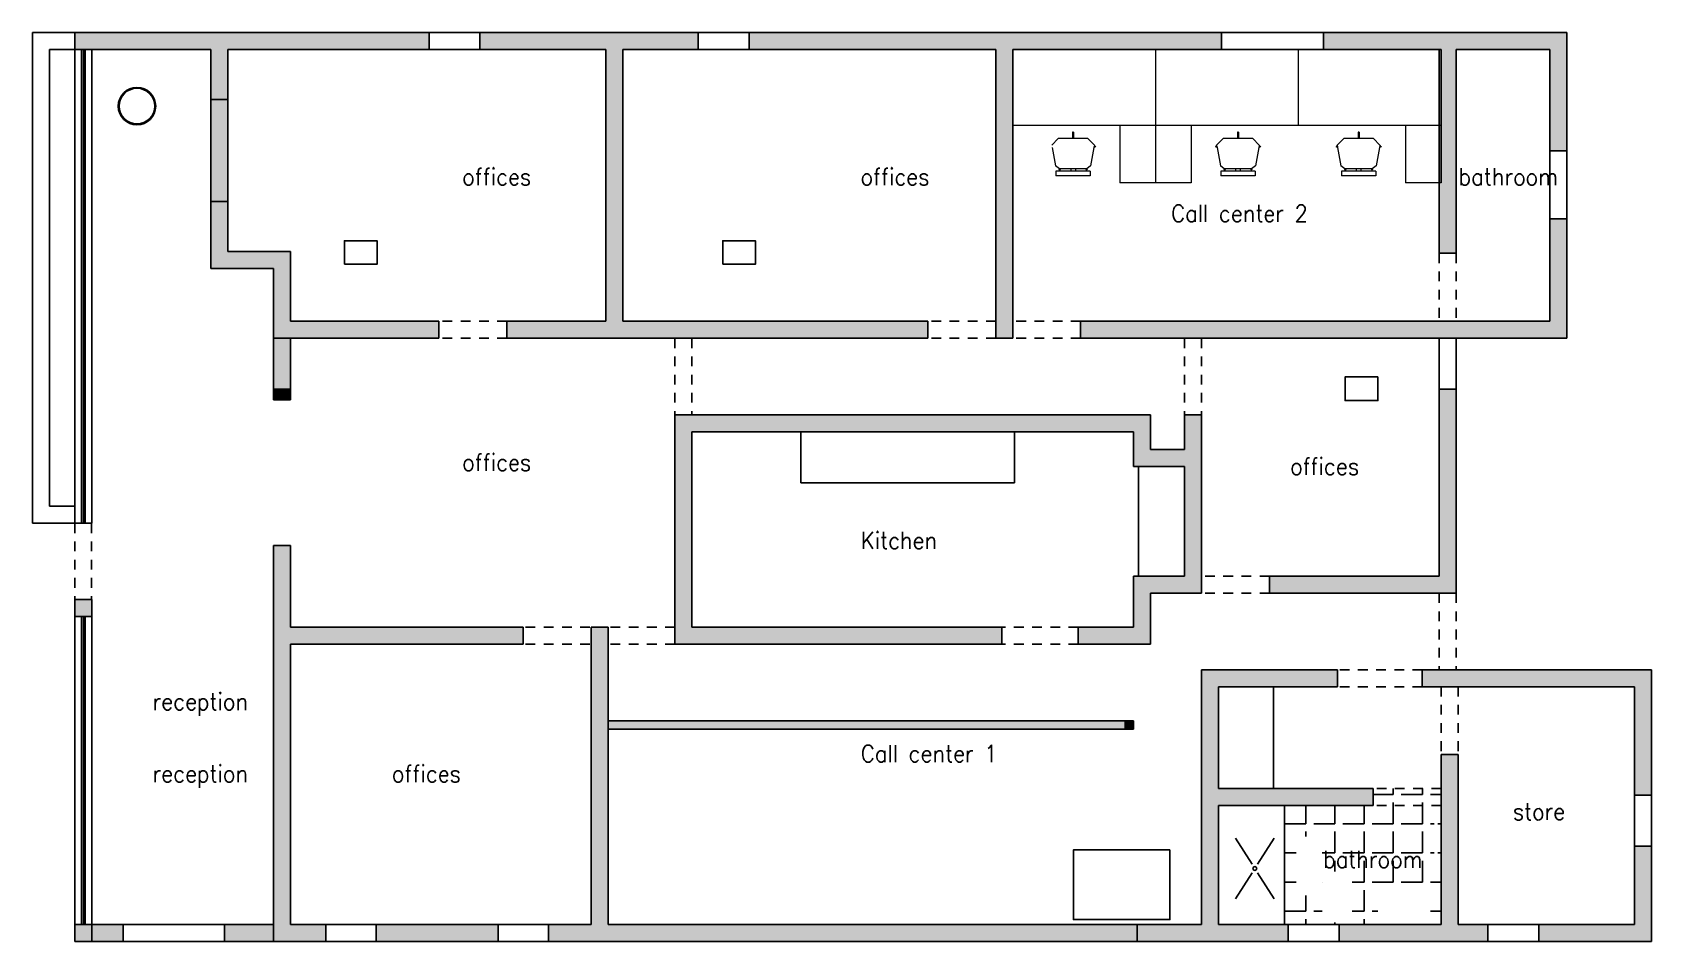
# Model space of a CAD drawing. Header units: inches. Extents: x 38.5 to 57.6, y -8.6 to 2.1.
import ezdxf

# ---------------------------------------------------------------- set-up
doc = ezdxf.new("R2010")
doc.units = ezdxf.units.IN
doc.header["$LTSCALE"] = 0.06
doc.header["$MEASUREMENT"] = 0
doc.linetypes.add('DASHEDTINY', pattern=[2.8575, 1.905, -0.9525])
doc.layers.get('0').update_dxf_attribs({"linetype": 'CONTINUOUS'})
for name, color, linetype in [('MOB-FIJO', 3, 'CONTINUOUS'), ('MURO-NO SEC', 1, 'CONTINUOUS'), ('MURO-PROY', 12, 'DASHEDTINY')]:
    doc.layers.add(name, color=color, linetype=linetype)
doc.layers.add('Muebles', color=3, linetype='CONTINUOUS', lineweight=18)
doc.styles.get("Standard").update_dxf_attribs({"font": 'STANDARD'})

msp = doc.modelspace()

# ---------------------------------------------------------------- hatches: boundary and pattern name
h = msp.add_hatch(color=256)
h.paths.add_polyline_path([(41.58469088552433, -1.285042987376073), (41.58469088552433, -0.4650429873760731), (40.84469088552433, -0.4650429873760658), (40.84469088552433, 0.1249570126239306), (40.64469088552433, 0.1249570126239308), (40.64469088552433, -0.6650429873760686), (41.38469088552433, -0.6650429873760686), (41.38469088552434, -1.485042987376069), (43.33186503662078, -1.485042987376069), (43.33186503662078, -1.285042987376073)], flags=0)
h.paths.add_polyline_path([(40.74469088552434, 2.114957012623933), (39.04469088552433, 2.114957012623933), (39.04469088552433, 1.914957012623929), (40.64469088552433, 1.914957012623929), (40.64469088552433, 1.324957012623934), (40.84469088552433, 1.324957012623926), (40.84469088552433, 1.91495701262393), (43.21470209994474, 1.91495701262393), (43.21470209994474, 2.114957012623933)], flags=0)
h = msp.add_hatch(color=256)
h.paths.add_polyline_path([(46.98499982427268, 2.114957012623933), (46.98499982427268, 1.91495701262393), (49.886669199547, 1.914957012623937), (49.886669199547, -1.424916605359357), (49.88835429310269, -1.424916605359357), (49.88835429310269, -1.485042987376069), (50.0849841059913, -1.485042987376069), (50.0849841059913, -1.424916605359357), (50.086669199547, -1.424916605359357), (50.086669199547, 1.91495701262393), (52.5444391990421, 1.91495701262393), (52.5444391990421, 2.114957012623933)], flags=0)
h.paths.add_polyline_path([(45.49737081123288, -1.285042987376073), (45.49737081123288, 1.91495701262393), (46.38499982427268, 1.91495701262393), (46.38499982427268, 2.114957012623933), (43.81470209994475, 2.114957012623933), (43.81470209994475, 1.91495701262393), (45.29737081123289, 1.91495701262393), (45.29737081123289, -1.285042987376073), (44.13186503662077, -1.285042987376073), (44.13186503662077, -1.485042987376069), (49.086669199547, -1.485042987376069), (49.086669199547, -1.424916605359357), (49.086669199547, -1.285042987376073)], flags=0)
for points in [[(53.7444391990421, 2.114957012623933), (53.7444391990421, 1.91495701262393), (55.10917615118858, 1.91495701262393), (55.10917615118858, -0.4850429873760689), (55.30917615118858, -0.4850429873760764), (55.30917615118858, 1.91495701262393), (56.40917615118858, 1.91495701262393), (56.40917615118858, 0.7216787859927649), (56.60917615118858, 0.7216787859927649), (56.60917615118858, 2.114957012623933)], [(40.84469088552434, 1.324957012623926), (40.64469088552433, 1.324957012623933), (40.64469088552433, 0.1249570126239306), (40.84469088552433, 0.1249570126239306)], [(50.88666919954699, -1.285042987376073), (50.886669199547, -1.485042987376069), (56.60917615118858, -1.485042987376069), (56.60917615118858, -0.0783212140072322), (56.40917615118858, -0.0783212140072322), (56.40917615118858, -1.285042987376073), (55.2693025332053, -1.285042987376073), (55.2693025332053, -1.286728080931766), (55.20917615118863, -1.286728080931766), (55.20917615118859, -1.285042987376073)], [(41.38469088552434, -2.08504298737607), (41.58469088552433, -2.08504298737607), (41.58469088552433, -1.485042987376069), (41.38469088552434, -1.485042987376069)], [(41.58469088552433, -2.208787068571382), (41.58469088552433, -2.08504298737607), (41.38469088552434, -2.08504298737607), (41.38469088552434, -2.208787068571382)], [(50.35022083822015, -8.58504298737607), (51.55022083822014, -8.58504298737607), (51.55022083822014, -8.385042987376067), (50.35022083822015, -8.385042987376067), (47.50738769951344, -8.385042987376067), (46.30738769951344, -8.385042987376067), (45.32469088552433, -8.385042987376067), (45.32469088552433, -5.085042987376063), (45.32469088552433, -4.885042987376067), (45.12469088552433, -4.885042987376061), (45.12469088552433, -8.385042987376067), (44.62109901358755, -8.385042987376067), (44.62109901358755, -8.58504298737607), (45.22469088552433, -8.58504298737607), (46.30738769951344, -8.58504298737607), (47.50738769951344, -8.58504298737607)], [(52.50917615118858, -8.385042987376067), (52.50917615118858, -6.985042987376062), (54.33010943651442, -6.985042987376069), (54.33010943651442, -6.925009925255956), (54.33010943651442, -6.785042987376066), (52.50917615118858, -6.785042987376066), (52.50917615118858, -5.585042987376063), (53.90917615118858, -5.585042987376063), (53.90917615118858, -5.385042987376067), (52.30917615118858, -5.385042987376067), (52.30917615118858, -8.385042987376067), (51.55022083822014, -8.385042987376067), (51.55022083822014, -8.58504298737607), (52.20917615118858, -8.58504298737607), (53.33080521536237, -8.58504298737607), (53.33080521536237, -8.385042987376067)], [(45.32469088552433, -5.985042987376069), (45.32469088552433, -6.08504298737607), (51.40917615118858, -6.085042987376077), (51.40917615118858, -5.985042987376069)], [(51.50917615118858, -6.08504298737607), (51.50917615118858, -5.985042987376076), (51.40917615118858, -5.985042987376076), (51.40917615118858, -6.08504298737607)], [(54.06463413784181, -8.385042987376067), (53.93080521536237, -8.385042987376067), (53.93080521536238, -8.525697708166973), (53.93358888359494, -8.525697708166973), (53.93358888359494, -8.555370347771657), (53.93080521536238, -8.555370347771657), (53.93080521536238, -8.58504298737607), (54.06463413784181, -8.58504298737607), (54.66463413784181, -8.58504298737607), (55.67942611209045, -8.58504298737607), (55.67942611209045, -8.385042987376067), (55.33010943651442, -8.385042987376067), (55.33010943651442, -6.385042987376067), (55.13010943651442, -6.385042987376067), (55.13010943651442, -6.925009925255999), (55.13055026478206, -6.925009925255999), (55.13055026478206, -6.985042987376062), (55.13010943651442, -6.985042987376062), (55.13010943651442, -8.385042987376067), (54.66463413784181, -8.385042987376067)]]:
    msp.add_hatch(color=256).paths.add_polyline_path(points, flags=0)
h = msp.add_hatch()
h.set_pattern_fill('GRASS', color=54, scale=0.1, angle=90, style=0)
h.set_pattern_definition([])
h.paths.add_polyline_path([(38.74469088552433, -3.460691028195484), (39.04469088552433, -3.460691028195484), (39.04469088552433, 1.914957012623929), (38.74469088552434, 1.914957012623929)], flags=0)
h = msp.add_hatch()
h.set_pattern_fill('ANGLE', color=256, scale=1.25, angle=90, style=0)
h.set_pattern_definition([])
edge = h.paths.add_edge_path(flags=0)
edge.add_line((55.30917615118858, 1.914957012623923), (55.30917615118858, -0.485042987376076))
edge.add_line((55.30917615118858, -0.485042987376076), (55.2693025332053, -0.485042987376076))
edge.add_line((55.2693025332053, -0.485042987376076), (55.2693025332053, -0.5251272420538626))
edge.add_arc((55.2693025332053, -1.206559571576174), 0.6814323295223118, 359.9999999999996, 90, ccw=False)
edge.add_line((55.95073486272761, -1.206559571576179), (55.95073486272761, -1.246643826253973))
edge.add_line((55.95073486272761, -1.246643826253973), (55.2693025332053, -1.246643826253973))
edge.add_line((55.2693025332053, -1.246643826253973), (55.2693025332053, -1.285042987376073))
edge.add_line((55.2693025332053, -1.285042987376073), (56.40917615118858, -1.285042987376066))
edge.add_line((56.40917615118858, -1.285042987376066), (56.40917615118858, -0.0783212140072322))
edge.add_line((56.40917615118858, -0.0783212140072322), (56.40917615118858, 0.7216787859927649))
edge.add_line((56.40917615118858, 0.7216787859927649), (56.40917615118858, 1.91495701262393))
edge.add_line((56.40917615118858, 1.91495701262393), (55.30917615118858, 1.914957012623923))
h.paths.add_polyline_path([(55.61953174790599, -0.1075367602901736), (55.61953174790599, 0.585369106012692), (55.92280596345852, 0.585369106012692), (55.92280596345852, -0.1075367602901736)], flags=0)
h = msp.add_hatch()
h.set_pattern_fill('ANGLE', color=256, scale=1.25, angle=90, style=0)
h.set_pattern_definition([])
edge = h.paths.add_edge_path(flags=0)
edge.add_line((55.26930253320567, -0.5251272420538626), (55.2292182785275, -0.5251272420538413))
edge.add_line((55.2292182785275, -0.5251272420538413), (55.2292182785275, -0.5451693693927382))
edge.add_line((55.2292182785275, -0.5451693693927382), (55.20917615118859, -0.5451693693927098))
edge.add_line((55.20917615118859, -0.5451693693927098), (55.20917615118863, -1.226601698915076))
edge.add_line((55.20917615118863, -1.226601698915076), (55.2292182785275, -1.226601698915076))
edge.add_line((55.2292182785275, -1.226601698915076), (55.2292182785275, -1.246643826253973))
edge.add_line((55.2292182785275, -1.246643826253973), (55.2693025332053, -1.246643826253973))
edge.add_line((55.2693025332053, -1.246643826253973), (55.2693025332053, -1.206559571576179))
edge.add_line((55.2693025332053, -1.206559571576179), (55.95073486272761, -1.206559571576179))
edge.add_arc((55.26930253320529, -1.206559571576181), 0.6814323295223181, 1.526666247102488e-13, 89.99999999996834)
h = msp.add_hatch(color=256)
h.paths.add_polyline_path([(53.10917615118858, -4.285042987376073), (53.10917615118858, -4.485042987376069), (55.30917615118858, -4.485042987376069), (55.30917615118858, -2.08504298737607), (55.10917615118858, -2.08504298737607), (55.10917615118858, -4.285042987376073)], flags=0)
h.paths.add_polyline_path([(51.50917615118858, -4.285042987376073), (51.50917615118858, -4.885042987376067), (50.85917615118858, -4.885042987376067), (50.85917615118858, -5.08504298737607), (51.70917615118858, -5.08504298737607), (51.70917615118858, -4.485042987376069), (52.30873532292095, -4.485042987376069), (52.30873532292095, -4.425009925255956), (52.30917615118858, -4.425009925255956), (52.30917615118858, -2.386165240515936), (52.2416483496198, -2.386165240515936), (52.2416483496198, -2.385042987376067), (52.10917615118858, -2.385042987376067), (52.10917615118858, -2.79228126437053), (51.70917615118858, -2.79228126437053), (51.70917615118858, -2.385042987376067), (46.10917615118858, -2.385042987376067), (46.10917615118858, -5.08504298737607), (49.95917615118859, -5.08504298737607), (49.95917615118858, -4.885042987376067), (46.30917615118858, -4.885042987376067), (46.30917615118858, -2.58504298737607), (51.50917615118858, -2.58504298737607), (51.50917615118858, -2.992281264370533), (52.10917615118858, -2.992281264370533), (52.10917615118858, -4.285042987376073)], flags=0)
h = msp.add_hatch(color=256)
h.paths.add_polyline_path([(42.59182147236672, -8.385042987376067), (42.59182147236672, -8.58504298737607), (44.02764622149617, -8.58504298737607), (44.02764622149617, -8.385042987376067)], flags=0)
h.paths.add_polyline_path([(41.58469088552433, -5.08504298737607), (44.32469088552433, -5.08504298737607), (44.32469088552433, -4.885042987376059), (41.58469088552433, -4.885042987376067), (41.58469088552433, -3.924396173120201), (41.38469088552433, -3.924396173120201), (41.38469088552433, -5.08504298737607), (41.38469088552433, -8.385042987376067), (41.38469088552433, -8.58504298737607), (41.99836868027535, -8.58504298737607), (41.99836868027535, -8.385042987376067), (41.58469088552433, -8.385042987376067)], flags=0)
h = msp.add_hatch(color=256)
h.paths.add_polyline_path([(39.04469088552433, -4.560691028195485), (39.04469088552433, -4.760691028195481), (39.24469088552433, -4.760691028195481), (39.24469088552433, -4.560691028195478)], flags=0)
h.paths.add_polyline_path([(39.04469088552433, -8.58504298737607), (39.24469088552433, -8.58504298737607), (39.24469088552433, -8.385042987376067), (39.04469088552433, -8.385042987376067)], flags=0)
h = msp.add_hatch(color=256)
h.paths.add_polyline_path([(56.27942611209045, -8.385042987376067), (56.27942611209045, -8.58504298737607), (57.60917615118858, -8.58504298737607), (57.60917615118858, -7.462094656376472), (57.40917615118858, -7.462094656376472), (57.40917615118858, -8.385042987376067)], flags=0)
h.paths.add_polyline_path([(54.66463413784181, -8.385042987376067), (54.66463413784181, -8.58504298737607), (55.67942611209045, -8.585042987376063), (55.67942611209045, -8.385042987376067), (55.33010943651442, -8.385042987376067), (55.33010943651442, -6.385042987376067), (55.13010943651442, -6.385042987376067), (55.13010943651442, -6.925009925255999), (55.13055026478206, -6.925009925255999), (55.13055026478206, -6.985042987376062), (55.13010943651442, -6.985042987376062), (55.13010943651442, -8.385042987376067)], flags=0)
h.paths.add_polyline_path([(54.90917615118858, -5.385042987376067), (54.90917615118858, -5.585042987376063), (57.40917615118858, -5.585042987376063), (57.40917615118858, -6.86209465637647), (57.60917615118858, -6.86209465637647), (57.60917615118858, -5.385042987376067)], flags=0)
h = msp.add_hatch(color=256)
h.paths.add_polyline_path([(40.80762582745287, -8.385042987376062), (40.80762582745287, -8.58504298737607), (41.38469088552433, -8.58504298737607), (41.38469088552433, -8.38504298737606)], flags=0)
h.paths.add_polyline_path([(39.24469088552433, -8.385042987376067), (39.24469088552433, -8.58504298737607), (39.61441795924537, -8.58504298737607), (39.61441795924537, -8.385042987376066)], flags=0)

# ---------------------------------------------------------------- linework, layer by layer
for p, q in [((39.04469088552433, 2.114957012623933), (38.54469088552433, 2.114957012623933)), ((38.54469088552433, 2.114957012623933), (38.54469088552433, -3.660691028195487)), ((40.74469088552434, 2.114957012623933), (39.04469088552433, 2.114957012623933)), ((39.04469088552433, 2.114957012623933), (39.04469088552433, -3.660691028195487)), ((43.21470209994474, 2.114957012623933), (40.74469088552434, 2.114957012623933)), ((43.21470209994474, 2.114957012623933), (43.21470209994474, 1.91495701262393)), ((43.81470209994475, 2.114957012623933), (43.21470209994474, 2.114957012623933)), ((46.38499982427269, 2.114957012623933), (43.81470209994475, 2.114957012623933)), ((43.81470209994475, 2.114957012623933), (43.81470209994475, 1.91495701262393)), ((46.38499982427268, 2.114957012623933), (46.38499982427268, 1.91495701262393)), ((46.98499982427268, 2.114957012623933), (46.38499982427268, 2.114957012623933)), ((52.5444391990421, 2.114957012623933), (46.98499982427268, 2.114957012623933)), ((46.98499982427268, 2.114957012623933), (46.98499982427268, 1.91495701262393)), ((52.5444391990421, 2.114957012623933), (52.5444391990421, 1.91495701262393)), ((53.7444391990421, 2.114957012623933), (52.5444391990421, 2.114957012623933)), ((56.60917615118858, 2.114957012623933), (53.7444391990421, 2.114957012623933)), ((53.7444391990421, 2.114957012623933), (53.7444391990421, 1.91495701262393)), ((53.7444391990421, 2.114957012623933), (53.7444391990421, 1.91495701262393)), ((56.60917615118858, 0.7216787859927649), (56.60917615118858, 2.114957012623933)), ((40.64469088552433, 1.91495701262393), (38.74469088552434, 1.91495701262393)), ((38.74469088552434, 1.91495701262393), (38.74469088552433, -3.460691028195484)), ((39.12469088552428, -3.66069102819548), (39.12469088552429, 1.91495701262393)), ((39.14469088552428, -3.66069102819548), (39.14469088552428, 1.91495701262393)), ((39.16469088552428, -3.66069102819548), (39.16469088552429, 1.91495701262393)), ((39.24469088552434, 1.91495701262393), (39.24469088552433, -3.66069102819548)), ((40.64469088552433, 1.324957012623926), (40.64469088552433, 1.91495701262393)), ((40.84469088552433, 1.324957012623933), (40.84469088552433, 1.91495701262393)), ((43.21470209994474, 1.91495701262393), (40.84469088552433, 1.91495701262393)), ((43.81470209994475, 1.91495701262393), (43.21470209994474, 1.91495701262393)), ((45.29737081123289, 1.91495701262393), (43.81470209994475, 1.91495701262393)), ((45.29737081123289, -1.285042987376073), (45.29737081123289, 1.91495701262393)), ((46.38499982427268, 1.91495701262393), (45.49737081123288, 1.91495701262393)), ((45.49737081123288, -1.285042987376073), (45.49737081123288, 1.91495701262393)), ((46.98499982427268, 1.91495701262393), (46.38499982427268, 1.91495701262393)), ((49.88666919954699, 1.91495701262393), (46.98499982427268, 1.91495701262393)), ((49.88666919954699, -1.485042987376069), (49.886669199547, 1.91495701262393)), ((52.5444391990421, 1.91495701262393), (50.086669199547, 1.91495701262393)), ((50.086669199547, -1.485042987376069), (50.086669199547, 1.91495701262393)), ((55.13020232788801, 1.914957012623915), (50.086669199547, 1.91495701262393)), ((50.086669199547, 1.91495701262393), (50.08666919954698, 1.018326542860486)), ((53.7444391990421, 1.91495701262393), (52.5444391990421, 1.91495701262393)), ((55.10917615118858, 1.91495701262393), (53.7444391990421, 1.91495701262393)), ((55.10917615118858, -0.485042987376076), (55.10917615118858, 1.91495701262393)), ((55.13020232788801, 1.914957012623915), (55.13020232788801, 1.447106443239193)), ((56.40917615118858, 1.91495701262393), (55.30917615118858, 1.91495701262393)), ((55.30917615118858, -0.485042987376076), (55.30917615118858, 1.91495701262393)), ((56.40917615118858, 0.7216787859927649), (56.40917615118858, 1.91495701262393)), ((55.13020232788801, 1.447106443239193), (55.13020232788801, 1.018326542860471)), ((40.84469088552433, 1.324957012623926), (40.64469088552433, 1.324957012623933)), ((40.64469088552433, 0.1249570126239306), (40.64469088552433, 1.324957012623926)), ((40.84469088552433, 0.1249570126239306), (40.84469088552434, 1.324957012623926)), ((55.13020232788801, 1.018326542860471), (55.13020232788801, 0.345855459081676)), ((56.40917615118859, 0.7216787859927649), (56.60917615118858, 0.7216787859927649)), ((56.40917615118858, -0.0783212140072322), (56.40917615118858, 0.7216787859927649)), ((56.60917615118858, -0.0783212140072322), (56.60917615118858, 0.7216787859927649)), ((40.64469088552433, -0.6650429873760686), (40.64469088552433, 0.1249570126239306)), ((40.84469088552433, 0.1249570126239306), (40.64469088552433, 0.1249570126239306)), ((40.84469088552433, -0.4650429873760658), (40.84469088552433, 0.1249570126239306)), ((56.40917615118858, -1.285042987376073), (56.40917615118858, -0.0783212140072322)), ((56.40917615118858, -0.0783212140072322), (56.60917615118858, -0.0783212140072322)), ((56.60917615118858, -1.485042987376069), (56.60917615118858, -0.0783212140072322)), ((40.84469088552433, -0.4650429873760658), (41.58469088552433, -0.4650429873760729)), ((41.58469088552433, -0.4650429873760729), (41.58469088552433, -1.285042987376073)), ((55.10917615118858, -0.4850429873760689), (55.30917615118858, -0.485042987376076)), ((40.64469088552433, -0.6650429873760686), (41.38469088552433, -0.6650429873760686)), ((41.38469088552433, -0.6650429873760686), (41.38469088552434, -1.485042987376069)), ((43.33186503662078, -1.285042987376073), (41.58469088552433, -1.285042987376073)), ((43.33186503662078, -1.485042987376069), (43.33186503662078, -1.285042987376073)), ((45.29737081123289, -1.285042987376073), (44.13186503662077, -1.285042987376073)), ((44.13186503662077, -1.485042987376069), (44.13186503662077, -1.285042987376073)), ((49.086669199547, -1.285042987376073), (45.49737081123288, -1.285042987376073)), ((49.086669199547, -1.485042987376069), (49.086669199547, -1.285042987376073)), ((55.20917615118859, -1.285042987376073), (50.886669199547, -1.285042987376073)), ((50.886669199547, -1.485042987376069), (50.886669199547, -1.285042987376073)), ((55.20917615118859, -1.285042987376073), (56.40917615118858, -1.285042987376073)), ((43.33186503662078, -1.485042987376069), (41.38469088552434, -1.485042987376069)), ((41.38469088552434, -1.485042987376069), (41.38469088552434, -2.08504298737607)), ((41.58469088552433, -2.08504298737607), (41.58469088552433, -1.485042987376069)), ((49.086669199547, -1.485042987376069), (44.13186503662077, -1.485042987376069)), ((50.086669199547, -1.485042987376069), (49.88666919954699, -1.485042987376069)), ((56.60917615118858, -1.485042987376069), (50.886669199547, -1.485042987376069)), ((55.10917615118858, -2.08504298737607), (55.10917615118858, -1.485042987376069)), ((55.30917615118858, -2.08504298737607), (55.30917615118858, -1.485042987376069)), ((41.38469088552434, -2.08504298737607), (41.58469088552433, -2.08504298737607)), ((41.38469088552434, -2.08504298737607), (41.38469088552434, -2.208787068571382)), ((41.58469088552433, -2.208787068571382), (41.58469088552433, -2.08504298737607)), ((55.10917615118858, -4.285042987376073), (55.10917615118858, -2.08504298737607)), ((55.30917615118858, -2.08504298737607), (55.10917615118858, -2.08504298737607)), ((55.30917615118858, -4.485042987376069), (55.30917615118858, -2.08504298737607)), ((41.38469088552434, -2.208787068571382), (41.58469088552433, -2.208787068571382)), ((46.10917615118858, -5.08504298737607), (46.10917615118858, -2.385042987376067)), ((46.10917615118858, -2.385042987376067), (51.70917615118858, -2.385042987376067)), ((51.70917615118858, -2.385042987376067), (51.70917615118858, -2.79228126437053)), ((52.10917615118858, -2.79228126437053), (52.10917615118858, -2.385042987376067)), ((52.10917615118858, -2.385042987376067), (52.30917615118858, -2.385042987376067)), ((52.30917615118858, -4.485042987376069), (52.30917615118858, -2.385042987376067)), ((46.30917615118858, -4.885042987376067), (46.30917615118858, -2.58504298737607)), ((46.30917615118858, -2.58504298737607), (51.50917615118858, -2.58504298737607)), ((51.50917615118858, -2.58504298737607), (51.50917615118858, -2.992281264370533)), ((51.70917615118858, -2.79228126437053), (52.10917615118858, -2.79228126437053)), ((51.50917615118858, -2.992281264370533), (52.10917615118858, -2.992281264370533)), ((52.10917615118858, -4.285042987376073), (52.10917615118858, -2.992281264370533)), ((38.74469088552433, -3.460691028195484), (39.04469088552433, -3.460691028195484)), ((38.54469088552433, -3.660691028195487), (39.24469088552433, -3.66069102819548)), ((41.38469088552433, -3.924396173120201), (41.38469088552433, -5.08504298737607)), ((41.58469088552433, -3.924396173120201), (41.38469088552433, -3.924396173120201)), ((41.58469088552433, -3.924396173120201), (41.58469088552433, -4.885042987376067)), ((51.50917615118858, -4.885042987376067), (51.50917615118858, -4.285042987376073)), ((51.50917615118858, -4.285042987376073), (52.10917615118858, -4.285042987376073)), ((53.10917615118858, -4.285042987376073), (55.10917615118858, -4.285042987376073)), ((53.10917615118858, -4.485042987376069), (53.10917615118858, -4.285042987376073)), ((39.04469088552433, -4.560691028195485), (39.04469088552433, -8.58504298737607)), ((39.04469088552433, -4.560691028195485), (39.24469088552434, -4.560691028195478)), ((39.24469088552433, -4.560691028195478), (39.24469088552433, -8.58504298737607)), ((51.50917615118858, -4.885042987376067), (51.50917615118858, -4.385042987376067)), ((51.70917615118859, -5.08504298737607), (51.70917615118858, -4.485042987376069)), ((51.70917615118858, -4.485042987376069), (52.30917615118858, -4.485042987376069)), ((53.10917615118858, -4.485042987376069), (55.30917615118858, -4.485042987376069)), ((39.04469088552433, -4.760691028195481), (39.24469088552434, -4.760691028195481)), ((39.12469088552433, -8.385042987376067), (39.12469088552433, -4.760691028195481)), ((39.14469088552433, -8.385042987376067), (39.14469088552433, -4.760691028195481)), ((39.16469088552433, -8.385042987376067), (39.16469088552433, -4.760691028195481)), ((41.58469088552433, -4.885042987376067), (44.32469088552433, -4.88504298737606)), ((44.32469088552433, -5.08504298737607), (44.32469088552433, -4.885042987376067)), ((45.12469088552433, -8.385042987376067), (45.12469088552433, -4.885042987376067)), ((45.12469088552433, -4.88504298737606), (45.32469088552433, -4.885042987376067)), ((45.32469088552433, -5.08504298737607), (45.32469088552433, -4.885042987376067)), ((46.30917615118858, -4.885042987376067), (49.95917615118858, -4.885042987376067)), ((49.95917615118858, -5.08504298737607), (49.95917615118858, -4.885042987376067)), ((50.85917615118858, -4.885042987376067), (51.50917615118858, -4.885042987376067)), ((50.85917615118858, -5.08504298737607), (50.85917615118858, -4.885042987376067)), ((41.38469088552433, -8.385042987376067), (41.38469088552433, -5.085042987376077)), ((41.58469088552433, -5.08504298737607), (44.32469088552433, -5.08504298737607)), ((41.58469088552433, -8.385042987376067), (41.58469088552433, -5.085042987376077)), ((45.32469088552433, -8.385042987376067), (45.32469088552433, -5.085042987376063)), ((46.10917615118858, -5.08504298737607), (49.95917615118858, -5.08504298737607)), ((50.85917615118858, -5.08504298737607), (51.70917615118859, -5.08504298737607)), ((52.30917615118858, -8.385042987376067), (52.30917615118858, -5.385042987376067)), ((52.30917615118858, -5.385042987376067), (53.90917615118858, -5.385042987376067)), ((53.90917615118858, -5.585042987376063), (53.90917615118858, -5.385042987376067)), ((54.90917615118858, -5.385042987376067), (57.60917615118858, -5.385042987376067)), ((54.90917615118858, -5.585042987376063), (54.90917615118858, -5.385042987376067)), ((57.60917615118858, -5.385042987376067), (57.60917615118858, -6.86209465637647)), ((52.50917615118858, -6.785042987376066), (52.50917615118858, -5.585042987376063)), ((52.50917615118858, -5.585042987376063), (53.90917615118858, -5.585042987376063)), ((54.90917615118858, -5.585042987376063), (57.40917615118858, -5.585042987376063)), ((57.40917615118858, -5.585042987376063), (57.40917615118858, -6.86209465637647)), ((45.32469088552433, -5.985042987376069), (51.40917615118858, -5.985042987376076)), ((45.32469088552433, -6.08504298737607), (51.40917615118858, -6.08504298737607)), ((51.40917615118858, -5.985042987376076), (51.50917615118858, -5.985042987376076)), ((51.40917615118858, -6.08504298737607), (51.40917615118858, -5.985042987376076)), ((51.40917615118858, -6.08504298737607), (51.50917615118858, -6.08504298737607)), ((51.50917615118858, -6.08504298737607), (51.50917615118858, -5.985042987376076)), ((55.13010943651442, -6.385042987376067), (55.13010943651442, -8.385042987376067)), ((55.33010943651442, -6.385042987376067), (55.13010943651442, -6.385042987376067)), ((55.33010943651442, -6.385042987376067), (55.33010943651442, -8.385042987376067)), ((52.50917615118858, -6.785042987376066), (54.33010943651442, -6.785042987376066)), ((54.33010943651442, -6.985042987376062), (54.33010943651442, -6.785042987376066)), ((54.56809533381599, -6.853483693852823), (54.33010943651442, -6.853483693852823)), ((54.56809533381599, -6.853483693852823), (54.56809533381599, -6.785042987376066)), ((54.91184533381599, -6.853483693852823), (54.66184533381599, -6.853483693852823)), ((54.91184533381599, -6.853483693852823), (54.91184533381599, -6.785042987376066)), ((55.13010943651442, -6.853483693852823), (55.00559533381599, -6.853483693852823)), ((57.60917615118858, -6.86209465637647), (57.40917615118858, -6.86209465637647)), ((57.40917615118858, -7.462094656376472), (57.40917615118858, -6.86209465637647)), ((57.60917615118858, -7.462094656376472), (57.60917615118858, -6.86209465637647)), ((52.50917615118858, -8.385042987376067), (52.50917615118858, -6.985042987376062)), ((52.50917615118858, -6.985042987376062), (54.33010943651442, -6.985042987376062)), ((53.53684533381599, -7.197233693852823), (53.53684533381599, -6.985042987376062)), ((53.88059533381599, -7.197233693852823), (53.88059533381599, -6.985042987376062)), ((54.22434533381599, -7.197233693852823), (54.22434533381599, -6.985042987376062)), ((54.56809533381599, -7.197233693852823), (54.56809533381599, -6.947233693852823)), ((54.91184533381599, -7.197233693852823), (54.91184533381599, -6.947233693852823)), ((53.53684533381599, -7.197233693852823), (53.28690516059194, -7.197233693852823)), ((53.88059533381599, -7.197233693852823), (53.63059533381599, -7.197233693852823)), ((54.22434533381599, -7.197233693852823), (53.97434533381599, -7.197233693852823)), ((54.40406605173025, -7.197233693852823), (54.31809533381599, -7.197233693852823)), ((54.56809533381599, -7.197233693852823), (54.40406605173025, -7.197233693852823)), ((54.91184533381599, -7.197233693852823), (54.66184533381599, -7.197233693852823)), ((55.05050618195527, -7.197233693852823), (55.00559533381599, -7.197233693852823)), ((55.13010943651442, -7.197233693852823), (55.09052822336866, -7.197233693852823)), ((53.53684533381599, -7.349547238220069), (53.53684533381599, -7.290983693852823)), ((53.88059533381599, -7.540983693852823), (53.88059533381599, -7.290983693852823)), ((54.22434533381599, -7.540983693852823), (54.22434533381599, -7.290983693852823)), ((54.56809533381599, -7.464823678398531), (54.56809533381599, -7.290983693852823)), ((54.91184533381599, -7.540983693852823), (54.91184533381599, -7.290983693852823)), ((53.42576467454261, -7.540983693852823), (53.28690516059194, -7.540983693852823)), ((53.88059533381599, -7.540983693852823), (53.72903889009513, -7.540983693852823)), ((54.22434533381599, -7.540983693852823), (53.97434533381599, -7.540983693852823)), ((54.56809533381599, -7.540983693852823), (54.31809533381599, -7.540983693852823)), ((54.56809533381599, -7.540983693852823), (54.56809533381599, -7.464823678398531)), ((54.91184533381599, -7.540983693852823), (54.66184533381599, -7.540983693852823)), ((55.05050618195527, -7.540983693852823), (55.00559533381599, -7.540983693852823)), ((55.13010943651442, -7.540983693852823), (55.09052822336866, -7.540983693852823)), ((57.40917615118858, -7.462094656376472), (57.40917615118858, -8.385042987376067)), ((57.60917615118858, -7.462094656376472), (57.40917615118858, -7.462094656376472)), ((57.60917615118858, -7.462094656376472), (57.60917615118858, -8.585042987376063)), ((53.88059533381599, -7.759063276417095), (53.88059533381599, -7.634733693852823)), ((54.22434533381599, -7.884733693852823), (54.22434533381599, -7.634733693852823)), ((54.56809533381599, -7.884733693852823), (54.56809533381599, -7.634733693852823)), ((54.91184533381599, -7.651138256143042), (54.91184533381599, -7.634733693852823)), ((54.91184533381599, -7.884733693852823), (54.91184533381599, -7.651138256143042)), ((53.42576467454261, -7.884733693852823), (53.28690516059194, -7.884733693852823)), ((53.73175980184868, -7.884733693852823), (53.72903889009513, -7.884733693852823)), ((54.22434533381599, -7.884733693852823), (54.08175980184873, -7.884733693852823)), ((54.22434533381599, -8.228483693852823), (54.22434533381599, -7.978483693852823)), ((54.56809533381599, -7.884733693852823), (54.31809533381599, -7.884733693852823)), ((54.91184533381599, -7.884733693852823), (54.66184533381599, -7.884733693852823)), ((55.13010943651442, -7.884733693852823), (55.00559533381599, -7.884733693852823)), ((53.53684533381599, -8.228483693852823), (53.53684533381599, -8.042453104522934)), ((39.24469088552433, -8.385042987376067), (39.04469088552433, -8.385042987376067)), ((41.38469088552433, -8.38504298737606), (39.24469088552433, -8.385042987376067)), ((39.61441795924537, -8.385042987376067), (39.61441795924537, -8.58504298737607)), ((40.80762582745287, -8.38504298737606), (40.80762582745287, -8.58504298737607)), ((41.38469088552433, -8.385042987376067), (41.38469088552433, -8.58504298737607)), ((42.14469088552433, -8.385042987376067), (41.58469088552433, -8.385042987376067)), ((41.99836868027535, -8.385042987376067), (41.99836868027535, -8.58504298737607)), ((45.12469088552433, -8.385042987376067), (42.14469088552433, -8.385042987376067)), ((42.59182147236672, -8.385042987376067), (42.59182147236672, -8.58504298737607)), ((44.02764622149617, -8.385042987376067), (44.02764622149617, -8.58504298737607)), ((44.62109901358755, -8.385042987376067), (44.62109901358755, -8.58504298737607)), ((45.32469088552433, -8.385042987376067), (46.30738769951344, -8.385042987376067)), ((47.50738769951344, -8.385042987376067), (46.30738769951344, -8.385042987376067)), ((47.50738769951344, -8.385042987376067), (50.35022083822015, -8.385042987376067)), ((51.55022083822014, -8.385042987376067), (50.35022083822015, -8.385042987376067)), ((51.55022083822014, -8.385042987376067), (52.30917615118858, -8.385042987376067)), ((51.55022083822014, -8.385042987376067), (51.55022083822014, -8.58504298737607)), ((54.06463413784181, -8.385042987376067), (52.50917615118858, -8.385042987376067)), ((53.53684533381599, -8.228483693852823), (53.28690516059194, -8.228483693852823)), ((53.33080521536237, -8.385042987376067), (53.33080521536237, -8.58504298737607)), ((53.53684533381599, -8.385042987376067), (53.53684533381599, -8.322233693852823)), ((53.73175980184868, -8.228483693852823), (53.63059533381599, -8.228483693852823)), ((53.88059533381599, -8.385042987376067), (53.88059533381599, -8.359063276416911)), ((53.93080521536237, -8.385042987376067), (53.93080521536238, -8.58504298737607)), ((54.66463413784181, -8.385042987376067), (54.06463413784181, -8.385042987376067)), ((54.22434533381599, -8.228483693852823), (54.08175980184873, -8.228483693852823)), ((54.22434533381599, -8.385042987376067), (54.22434533381599, -8.322233693852823)), ((54.38393974518926, -8.228483693852823), (54.31809533381599, -8.228483693852823)), ((54.56809533381599, -8.385042987376067), (54.56809533381599, -8.375009213225411)), ((55.13010943651442, -8.385042987376067), (54.66463413784181, -8.385042987376067)), ((54.91184533381599, -8.385042987376067), (54.91184533381599, -8.375009213225411)), ((55.13010943651442, -8.228483693852823), (55.00559533381599, -8.228483693852823)), ((55.67942611209045, -8.385042987376067), (55.33010943651442, -8.385042987376067)), ((55.67942611209045, -8.385042987376067), (55.67942611209045, -8.58504298737607)), ((56.27942611209045, -8.385042987376067), (55.67942611209045, -8.385042987376067)), ((57.40917615118858, -8.385042987376067), (56.27942611209045, -8.385042987376067)), ((56.27942611209045, -8.385042987376067), (56.27942611209045, -8.58504298737607)), ((39.24469088552433, -8.58504298737607), (39.04469088552433, -8.58504298737607)), ((42.14469088552433, -8.58504298737607), (39.24469088552433, -8.58504298737607)), ((45.22469088552433, -8.58504298737607), (42.14469088552433, -8.58504298737607)), ((45.22469088552433, -8.58504298737607), (46.30738769951344, -8.58504298737607)), ((47.50738769951344, -8.58504298737607), (46.30738769951344, -8.58504298737607)), ((47.50738769951344, -8.58504298737607), (50.35022083822015, -8.58504298737607)), ((51.55022083822014, -8.58504298737607), (50.35022083822015, -8.58504298737607)), ((51.55022083822014, -8.58504298737607), (52.20917615118858, -8.58504298737607)), ((54.06463413784181, -8.58504298737607), (52.20917615118858, -8.58504298737607)), ((54.66463413784181, -8.58504298737607), (54.06463413784181, -8.58504298737607)), ((55.67942611209045, -8.58504298737607), (54.66463413784181, -8.58504298737607)), ((56.27942611209045, -8.58504298737607), (55.67942611209045, -8.58504298737607)), ((57.60917615118858, -8.58504298737607), (56.27942611209045, -8.58504298737607))]:
    msp.add_line(p, q)
for radius in [0.2201599605135698, 0.2101599605135698]:
    msp.add_circle((39.77615555302821, 1.247286789227189), radius)
at = {"layer": 'MOB-FIJO'}
for p, q in [((47.59108557933126, -3.185042987375901), (47.59108557933126, -2.585042987376063)), ((50.10725796944189, -3.185042987375766), (50.10725796944189, -2.58504298737607)), ((47.59108557933126, -3.185042987375901), (50.10725796944189, -3.185042987375766)), ((52.90442005632044, -7.67245195245529), (52.70995789892137, -7.366868562256073)), ((52.9693902648631, -7.672451952455177), (53.16385242226252, -7.366868562256528)), ((52.70995789892137, -8.081054245869169), (52.90442005632055, -7.775470855670406)), ((52.96939026486333, -7.775470855670406), (53.16385242226252, -8.081054245869282))]:
    msp.add_line(p, q, dxfattribs=at)
msp.add_circle((52.93690516059203, -7.724422834672524), 0.0227186097534293, dxfattribs=at)
at = {"layer": 'Muebles'}
for p, q in [((51.767846908994, 1.914957012623915), (51.767846908994, 1.447106443239193)), ((53.44902461844102, 1.914957012623915), (53.44902461844102, 1.447106443239193)), ((51.767846908994, 1.447106443239193), (51.767846908994, 0.345855459081676)), ((53.44902461844102, 1.447106443239193), (53.44902461844102, 1.018326542860486)), ((51.3475560187198, 1.018326542860471), (50.08666919954699, 1.018326542860486)), ((51.3475560187198, 1.018326542860471), (51.3475560187198, 0.3458554590816689)), ((51.767846908994, 1.018326542860471), (51.3475560187198, 1.018326542860471)), ((52.1881448734433, 1.018326542860471), (51.767846908994, 1.018326542860471)), ((52.1881448734433, 1.018326542860471), (52.1881448734433, 0.3458554590816689)), ((53.44902461844102, 1.018326542860486), (52.1881448734433, 1.018326542860471)), ((54.70991143761383, 1.018326542860471), (53.44902461844102, 1.018326542860486)), ((54.70991143761383, 1.018326542860471), (54.70991143761383, 0.3458554590816689)), ((55.13020232788801, 1.018326542860471), (54.70991143761383, 1.018326542860471)), ((50.62229744044112, 0.8667481932693875), (50.54571242094828, 0.7868878307112368)), ((50.79088210694156, 0.8667481932694017), (50.62229744044112, 0.8667481932693875)), ((50.79088210694156, 0.9414373338388984), (50.79088210694156, 0.8667481932694017)), ((50.8029789463405, 0.9414373338388984), (50.79088210694156, 0.9414373338388984)), ((50.80297187216541, 0.8667481932693875), (50.79088210694156, 0.8667481932694017)), ((50.8029789463405, 0.9414373338388984), (50.80297187216541, 0.8667481932693875)), ((50.97154946449077, 0.8667481932693875), (50.80297187216541, 0.8667481932693875)), ((50.97154946449077, 0.8667481932693875), (51.0481344839836, 0.7868878307112297)), ((51.04571511610383, 0.7735034914464478), (51.04356456687734, 0.761576432249619)), ((51.06141271062208, 0.7667264317130247), (51.04356456687734, 0.761576432249619)), ((51.0481344839836, 0.7868878307112297), (51.04571511610383, 0.7735034914464478)), ((51.05767754617609, 0.7769486147138664), (51.04571511610383, 0.7735034914464478)), ((51.05767754617609, 0.7769486147138664), (51.06141271062208, 0.7667264317130247)), ((52.478023345987, 0.7769486147138736), (52.47428818154101, 0.7667264317130247)), ((52.49212925111066, 0.761576432249619), (52.47428818154101, 0.7667264317130247)), ((52.48997870188418, 0.773503491446462), (52.478023345987, 0.7769486147138736)), ((52.56415142767234, 0.8667481932693875), (52.48756640817948, 0.7868878307112226)), ((52.48756640817948, 0.7868878307112226), (52.48997870188418, 0.773503491446462)), ((52.48997870188418, 0.773503491446462), (52.49212925111066, 0.761576432249619)), ((52.73272901999768, 0.8667481932693875), (52.56415142767234, 0.8667481932693875)), ((52.74481878522153, 0.9414373338388984), (52.73272194582259, 0.9414373338388984)), ((52.73272194582259, 0.9414373338388984), (52.73272901999768, 0.8667481932693875)), ((52.74481171104644, 0.8667481932693875), (52.73272901999768, 0.8667481932693875)), ((52.74481878522153, 0.9414373338388984), (52.74481171104644, 0.8667481932693875)), ((52.91339637754689, 0.8667481932693875), (52.74481171104644, 0.8667481932693875)), ((52.91339637754689, 0.8667481932693875), (52.98998139703973, 0.7868878307112297)), ((52.98756910333501, 0.7734964172713674), (52.98541855410854, 0.761576432249619)), ((53.00324547532801, 0.7667193575379372), (52.98541855410854, 0.761576432249619)), ((52.98998139703973, 0.7868878307112297), (52.98756910333501, 0.7734964172713674)), ((52.99951031088204, 0.7769486147138664), (52.98756910333501, 0.7734964172713674)), ((52.99951031088204, 0.7769486147138664), (53.00324547532801, 0.7667193575379372)), ((53.89853892599999, 0.7769486147138736), (53.894803761554, 0.7667193575379301)), ((53.91263775694856, 0.761576432249619), (53.894803761554, 0.7667193575379301)), ((53.91048720772208, 0.7734964172713745), (53.89853892599999, 0.7769486147138736)), ((53.98465285933516, 0.8667481932693875), (53.9080678398423, 0.7868878307112368)), ((53.9080678398423, 0.7868878307112368), (53.91048720772208, 0.7734964172713745)), ((53.91048720772208, 0.7734964172713745), (53.91263775694856, 0.761576432249619)), ((54.1532375258356, 0.8667481932694017), (53.98465285933516, 0.8667481932693875)), ((54.1532375258356, 0.9414373338388984), (54.1532375258356, 0.8667481932694017)), ((54.16532729105943, 0.9414373338388984), (54.1532375258356, 0.9414373338388984)), ((54.16532729105943, 0.8667481932694017), (54.1532375258356, 0.8667481932694017)), ((54.16532729105943, 0.9414373338388984), (54.16532729105943, 0.8667481932694017)), ((54.33390488338479, 0.8667481932693875), (54.16532729105943, 0.8667481932694017)), ((54.33390488338479, 0.8667481932693875), (54.41048990287764, 0.7868878307112297)), ((54.40807053499785, 0.7735034914464478), (54.40591998577138, 0.761576432249619)), ((54.42376812951611, 0.7667264317130247), (54.40591998577138, 0.761576432249619)), ((54.41048990287764, 0.7868878307112297), (54.40807053499785, 0.7735034914464478)), ((54.42003296507012, 0.7769486147138664), (54.40807053499785, 0.7735034914464478)), ((54.42003296507012, 0.7769486147138664), (54.42376812951611, 0.7667264317130247)), ((50.55028233805454, 0.761576432249619), (50.58970671581488, 0.5430480896343113)), ((51.04356456687734, 0.761576432249619), (51.004140189117, 0.5430480896343113)), ((52.49212925111066, 0.761576432249619), (52.53155362887102, 0.5430480896343113)), ((52.98541855410854, 0.761576432249619), (52.9459941763482, 0.5430480896343113)), ((53.91263775694856, 0.761576432249619), (53.95205506053384, 0.5430480896343113)), ((54.40591998577138, 0.761576432249619), (54.36649560801101, 0.5430480896343113)), ((50.63586570825816, 0.508066293828648), (50.58970671581488, 0.5430480896343113)), ((50.59525994325826, 0.4806538653661789), (50.59525994325826, 0.4254965222121285)), ((50.76934124380139, 0.4806538653661789), (50.59525994325826, 0.4806538653661789)), ((50.99859403584871, 0.4254965222121285), (50.59525994325826, 0.4254965222121285)), ((50.63586570825816, 0.508066293828648), (50.62974654680782, 0.5005747424114233)), ((50.63952305677819, 0.4942575040586519), (50.62974654680782, 0.5005747424114233)), ((50.65094784954385, 0.5082289998556462), (50.63586570825816, 0.508066293828648)), ((50.65094784954385, 0.5082289998556462), (50.63952305677819, 0.4942575040586519)), ((50.76934124380139, 0.5082289998556462), (50.65094784954385, 0.5082289998556462)), ((50.76934124380139, 0.5082289998556462), (50.76934124380139, 0.4806538653661789)), ((50.82450566113052, 0.5082289998556462), (50.76934124380139, 0.5082289998556462)), ((50.82450566113052, 0.4806538653661789), (50.76934124380139, 0.4806538653661789)), ((50.82450566113052, 0.5082289998556462), (50.82450566113052, 0.4806538653661789)), ((50.94292735208839, 0.5082289998556462), (50.82450566113052, 0.5082289998556462)), ((50.99859403584871, 0.4806538653661789), (50.82450566113052, 0.4806538653661789)), ((50.95819342192634, 0.5082289998556462), (50.94292735208839, 0.5082289998556462)), ((50.94292735208839, 0.5082289998556462), (50.95435214485405, 0.4942645782337394)), ((50.9641357289995, 0.5005818165865108), (50.95435214485405, 0.4942645782337394)), ((51.004140189117, 0.5430480896343113), (50.95819342192634, 0.5082289998556462)), ((50.95819342192634, 0.5082289998556462), (50.9641357289995, 0.5005818165865108)), ((50.99859403584871, 0.4806538653661789), (50.99859403584871, 0.4254965222121285)), ((52.57750747023675, 0.5082289998556462), (52.53155362887102, 0.5430480896343113)), ((52.53710685631438, 0.4806538653661789), (52.53710685631438, 0.4254965222121285)), ((52.71119523103258, 0.4806538653661789), (52.53710685631438, 0.4806538653661789)), ((52.94044094890484, 0.4254965222121285), (52.53710685631438, 0.4254965222121285)), ((52.57750747023675, 0.5082289998556462), (52.57156516316358, 0.5005818165865108)), ((52.58134874730904, 0.4942645782337394), (52.57156516316358, 0.5005818165865108)), ((52.59276646589962, 0.5082289998556462), (52.57750747023675, 0.5082289998556462)), ((52.59276646589962, 0.5082289998556462), (52.58134874730904, 0.4942645782337394)), ((52.71119523103258, 0.5082289998556462), (52.59276646589962, 0.5082289998556462)), ((52.71119523103258, 0.5082289998556462), (52.71119523103258, 0.4806538653661789)), ((52.76635257418661, 0.5082289998556462), (52.71119523103258, 0.5082289998556462)), ((52.76635257418661, 0.4806538653661789), (52.71119523103258, 0.4806538653661789)), ((52.76635257418661, 0.5082289998556462), (52.76635257418661, 0.4806538653661789)), ((52.88475304261927, 0.5082289998556462), (52.76635257418661, 0.5082289998556462)), ((52.94044094890484, 0.4806538653661789), (52.76635257418661, 0.4806538653661789)), ((52.89982810972985, 0.508066293828648), (52.88475304261927, 0.5082289998556462)), ((52.88475304261927, 0.5082289998556462), (52.89617076120981, 0.4942575040586519)), ((52.90595434535526, 0.5005747424114233), (52.89617076120981, 0.4942575040586519)), ((52.9459941763482, 0.5430480896343113), (52.89982810972985, 0.508066293828648)), ((52.89982810972985, 0.508066293828648), (52.90595434535526, 0.5005747424114233)), ((52.94044094890484, 0.4806538653661789), (52.94044094890484, 0.4254965222121285)), ((53.99822112715218, 0.508066293828648), (53.95205506053384, 0.5430480896343113)), ((53.95760828797721, 0.4806538653661789), (53.95760828797721, 0.4254965222121285)), ((54.1316966626954, 0.4806538653661789), (53.95760828797721, 0.4806538653661789)), ((54.36094238056764, 0.4254965222121285), (53.95760828797721, 0.4254965222121285)), ((53.99822112715218, 0.508066293828648), (53.99210196570185, 0.5005747424114233)), ((54.00187847567221, 0.4942575040586519), (53.99210196570185, 0.5005747424114233)), ((54.01329619426279, 0.5082289998556462), (53.99822112715218, 0.508066293828648)), ((54.01329619426279, 0.5082289998556462), (54.00187847567221, 0.4942575040586519)), ((54.1316966626954, 0.5082289998556462), (54.01329619426279, 0.5082289998556462)), ((54.1316966626954, 0.5082289998556462), (54.1316966626954, 0.4806538653661789)), ((54.18685400584945, 0.5082289998556462), (54.1316966626954, 0.5082289998556462)), ((54.18685400584945, 0.4806538653661789), (54.1316966626954, 0.4806538653661789)), ((54.18685400584945, 0.5082289998556462), (54.18685400584945, 0.4806538653661789)), ((54.30528277098243, 0.5082289998556462), (54.18685400584945, 0.5082289998556462)), ((54.36094238056764, 0.4806538653661789), (54.18685400584945, 0.4806538653661789)), ((54.32054884082036, 0.5082289998556462), (54.30528277098243, 0.5082289998556462)), ((54.30528277098243, 0.5082289998556462), (54.31670756374808, 0.4942645782337394)), ((54.32648407371843, 0.5005818165865108), (54.31670756374808, 0.4942645782337394)), ((54.36649560801101, 0.5430480896343113), (54.32054884082036, 0.5082289998556462)), ((54.32054884082036, 0.5082289998556462), (54.32648407371843, 0.5005818165865108)), ((54.36094238056764, 0.4806538653661789), (54.36094238056764, 0.4254965222121285)), ((51.767846908994, 0.345855459081676), (51.3475560187198, 0.3458554590816689)), ((52.1881448734433, 0.3458554590816689), (51.767846908994, 0.345855459081676)), ((55.13020232788801, 0.345855459081676), (54.70991143761383, 0.3458554590816689))]:
    msp.add_line(p, q, dxfattribs=at)
at = {"layer": 'Muebles', "lineweight": 25}
for points in [[(42.21831474922916, -0.6139317802413302), (42.21831474922916, -0.3362527091635386), (42.60319045260677, -0.3362527091635386), (42.60319045260677, -0.6139317802413302)], [(46.67360093113628, -0.6139317597115763), (46.67360093113628, -0.3362526886337847), (47.05847663451389, -0.3362526886337847), (47.05847663451389, -0.6139317597115763)], [(54.38584967089806, -1.939449146894461), (54.38584967089806, -2.217128217972252), (54.00097396752045, -2.217128217972252), (54.00097396752045, -1.939449146894461)], [(51.93802005974053, -7.506902244615169), (51.93802005974053, -8.326219872956415), (50.80240891240573, -8.326219872956415), (50.80240891240573, -7.506902244615169)]]:
    msp.add_lwpolyline(points, close=True, dxfattribs=at)
at = {"layer": 'MURO-NO SEC'}
for p, q in [((51.56782124336918, -2.99026771752132), (51.5678212433701, -4.289455469342428)), ((53.15733124372572, -6.783490344866479), (53.15733124372487, -5.585042987376063)), ((53.28690516059194, -8.385042920538261), (53.28690516059194, -6.985042987376062))]:
    msp.add_line(p, q, dxfattribs=at)
at = {"layer": 'MURO-PROY'}
for p, q in [((55.10917615118865, -0.485042987376076), (55.10917615118865, -1.285042987376073)), ((55.30917615118858, -0.485042987376076), (55.30917615118858, -1.285042987376073)), ((44.13186503662077, -1.285042987376073), (43.33186503662078, -1.285042987376073)), ((49.88666919954699, -1.285042987376073), (49.086669199547, -1.285042987376073)), ((50.88666919954699, -1.285042987376073), (50.086669199547, -1.285042987376073)), ((44.13186503662077, -1.485042987375998), (43.33186503662078, -1.485042987376005)), ((46.10917615118858, -1.485042987376069), (46.10917615118858, -2.385042987376067)), ((46.30917615118852, -1.485042987376069), (46.30917615118852, -2.385042987376067)), ((49.88666919954699, -1.485042987375998), (49.086669199547, -1.485042987376069)), ((50.88666919954699, -1.485042987375998), (50.086669199547, -1.485042987376069)), ((52.10917615118858, -1.485042987376069), (52.10917615118858, -2.385042987376067)), ((52.30917615118851, -1.485042987376069), (52.30917615118851, -2.385042987376067)), ((39.04469088552433, -3.662625451024468), (39.04469088552433, -4.560691028195485)), ((39.23906256331385, -3.662625451024468), (39.23906256331385, -4.560691028195478)), ((53.10917615118858, -4.285042987376073), (52.30917615118858, -4.285042987376073)), ((53.10917615118858, -4.485042987375998), (52.30917615118858, -4.485042987376069)), ((55.10917615118865, -4.485042987376069), (55.10917615118865, -5.385042987376067)), ((55.30917615118858, -4.485042987376069), (55.30917615118858, -5.385042987376067)), ((45.10917615118858, -4.88504298737606), (44.32469088552433, -4.88504298737606)), ((46.10917615118858, -4.885042987376067), (45.32469088552433, -4.885042987376067)), ((50.85917615118858, -4.885042987376067), (49.95917615118858, -4.885042987376067)), ((50.85917615118858, -4.885042987376067), (49.95917615118858, -4.885042987376067)), ((45.10917615118858, -5.085042987375992), (44.32469088552426, -5.085042987375992)), ((46.10917615118858, -5.085042987375999), (45.32469088552426, -5.085042987375999)), ((50.85917615118858, -5.085042987375999), (49.95917615118858, -5.085042987375999)), ((54.90917615118858, -5.385042987376139), (53.90917615118858, -5.385042987376067)), ((54.90917615118858, -5.385042987376139), (54.00917615118858, -5.385042987376139)), ((54.90917615118858, -5.585042987376063), (53.90917615118858, -5.585042987376063)), ((55.13010943651442, -5.585042987376063), (55.13010943651442, -6.385042987376067)), ((55.33010943651435, -5.585042987376063), (55.33010943651436, -6.385042987376067)), ((55.13010943651442, -6.785042987376137), (54.33010943651442, -6.785042987376066)), ((55.13010943651442, -6.785042987376137), (54.43010943651442, -6.785042987376137)), ((55.13010943651442, -6.985042987376062), (54.33010943651442, -6.985042987376062))]:
    msp.add_line(p, q, dxfattribs=at)

# ---------------------------------------------------------------- texts
at = {"char_height": 0.2, "attachment_point": 1}
for s, insert, width in [('offices', (43.60594579273524, 0.5165921097386672), 0.8666667695241249), ('offices', (48.29539664097297, 0.5165921097386672), 0.8666667695241249), ('bathroom', (55.33749668633742, 0.5165921097386672), 1.177777777777815), ('Call center 2', (51.95229337747571, 0.085154895690612), 1.744444444444528), ('offices', (43.60594579273524, -2.844919723325503), 0.8666667695241249), ('offices', (53.35298985080107, -2.891807780452559), 0.8666667695241249), ('Kitchen', (48.29906385685913, -3.764044795624599), 0.9111111111111483), ('reception', (39.95955103377856, -5.659925111965276), 1.177777777777815), ('Call center 1', (48.29906385685913, -6.272964343966173), 1.700000000000084), ('reception', (39.95955103377856, -6.508506416405218), 1.177777777777815), ('offices', (42.77801315792016, -6.508506416405218), 0.8666667695241249), ('bathroom', (53.74172940049122, -7.51766808959233), 1.177777777777815)]:
    msp.add_mtext(s, dxfattribs=dict(at, insert=insert, width=width))
at = {"insert": (55.97427596786937, -6.955422768306235), "char_height": 0.2, "width": 0.6668189526190723, "attachment_point": 1, "rotation": 0.2804827712671486}
msp.add_mtext('store', dxfattribs=at)

doc.saveas('drawing.dxf')
